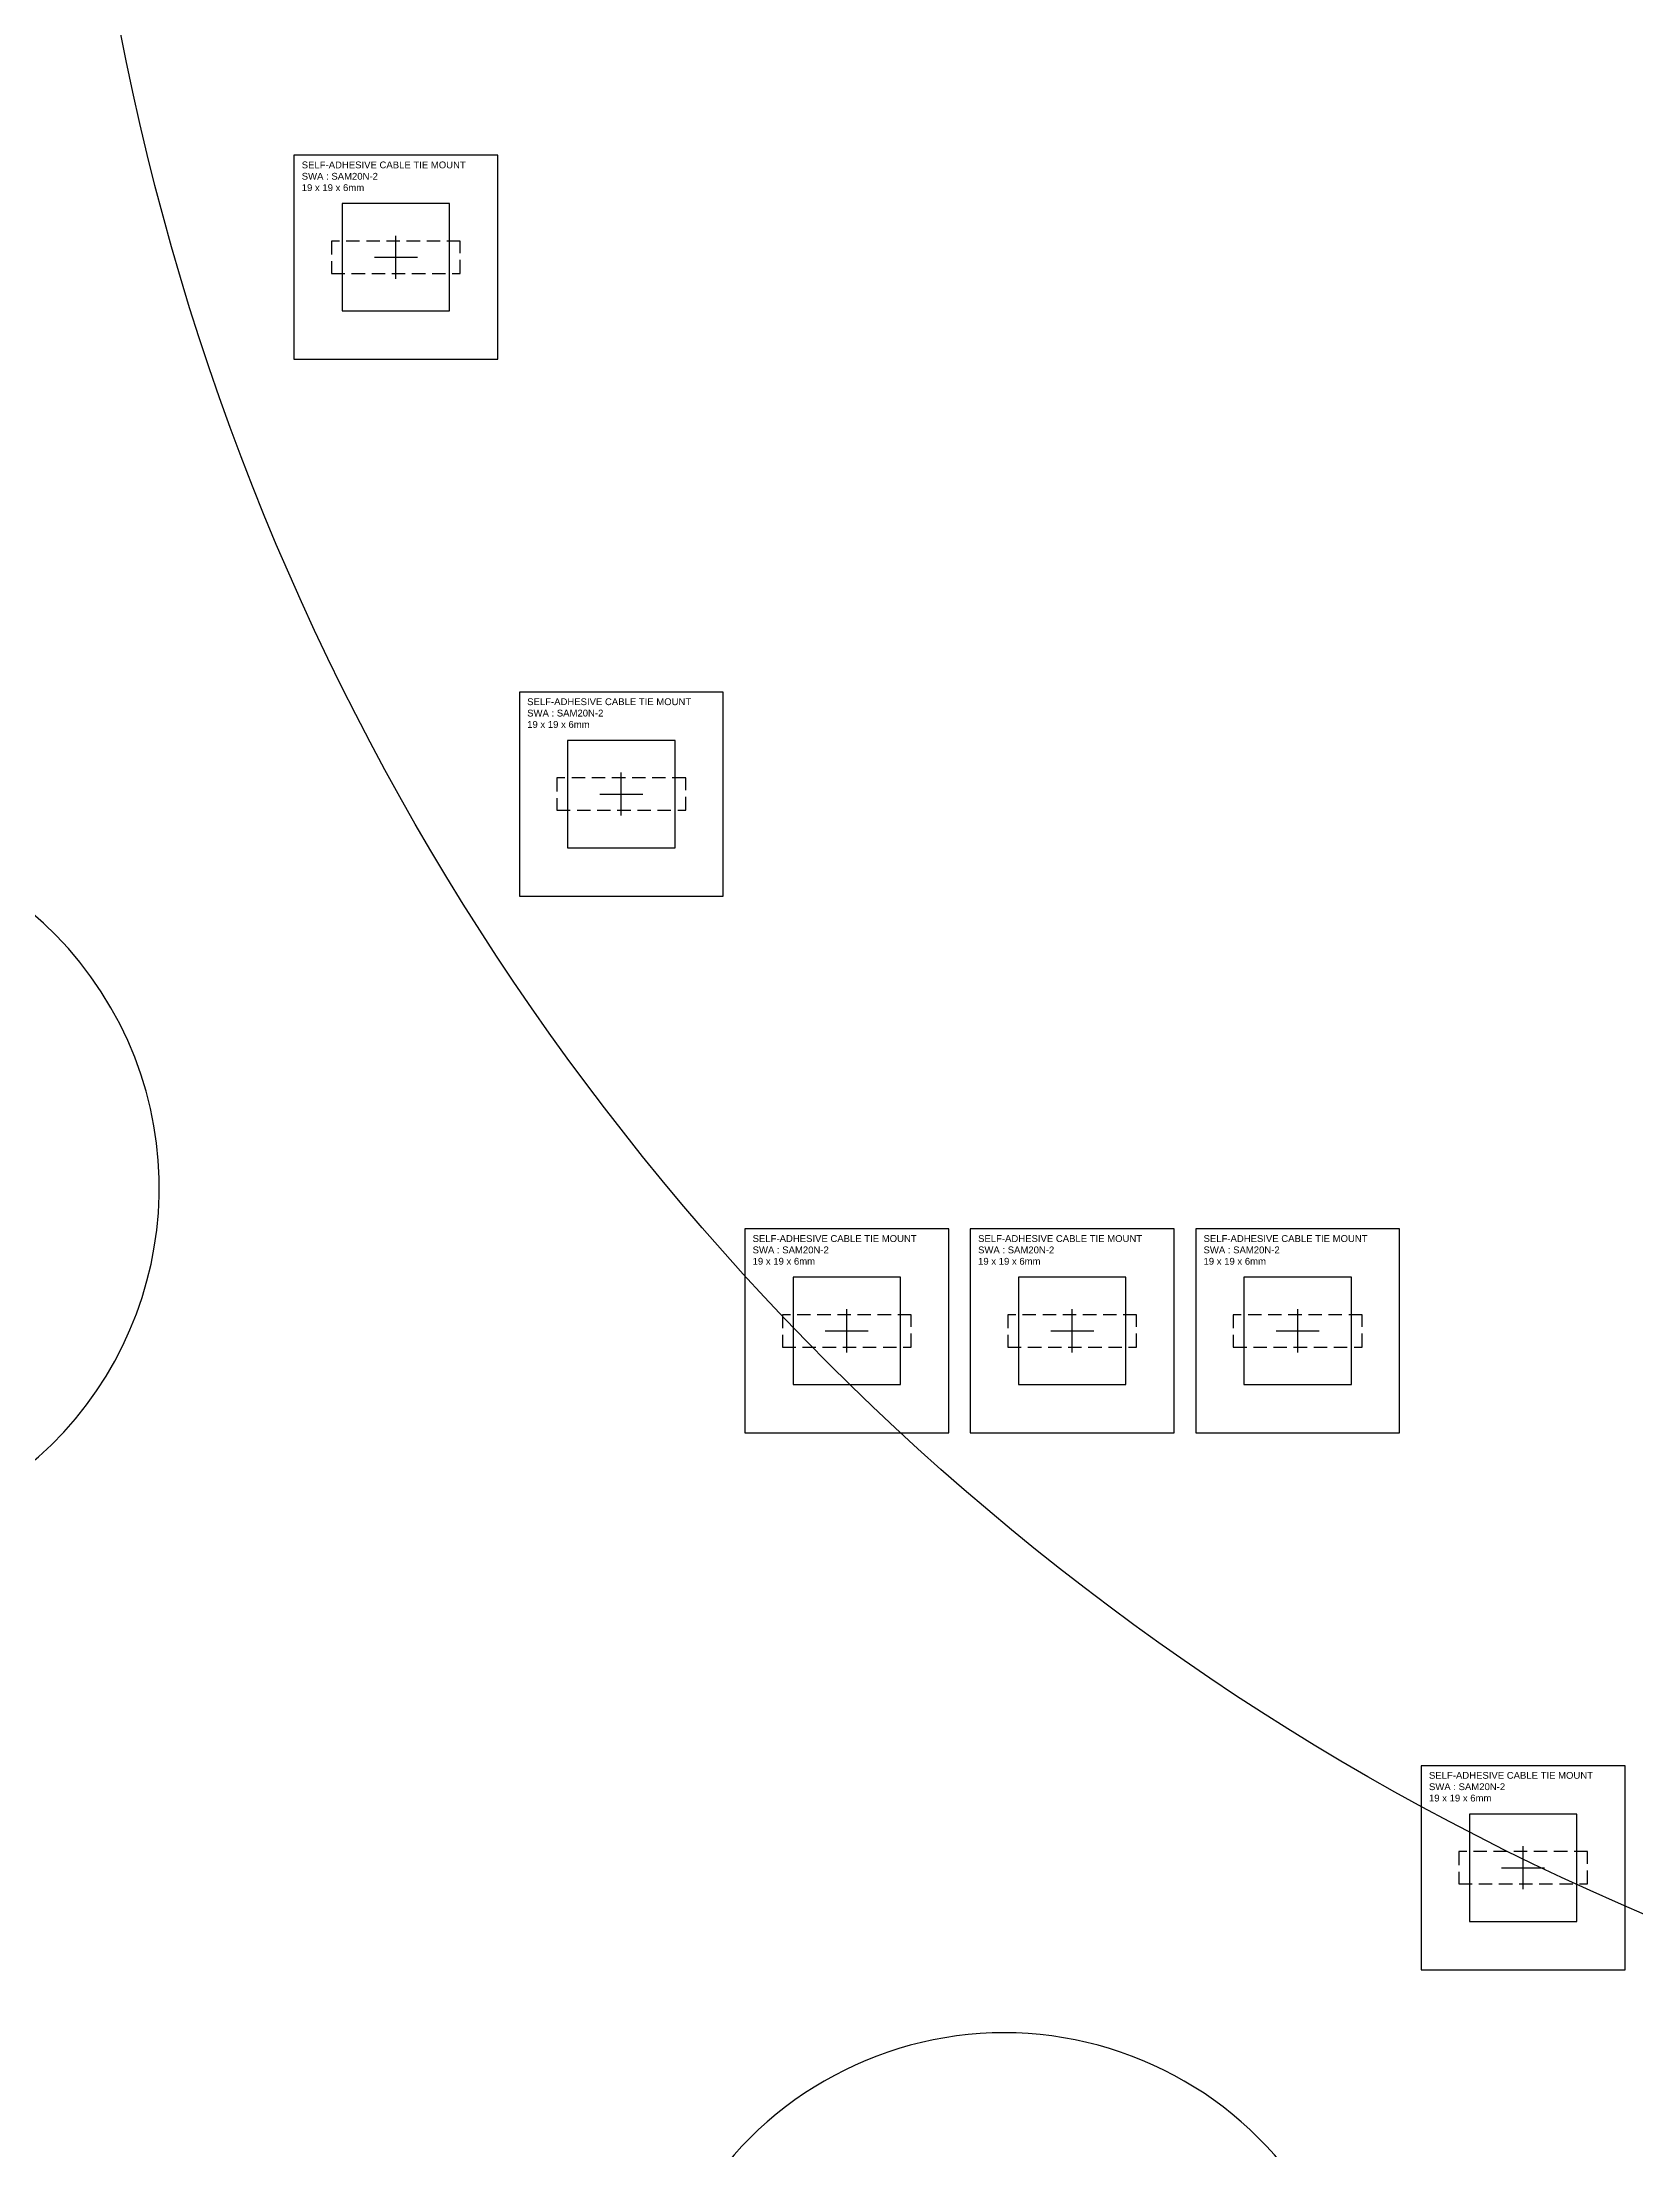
# Model space of a CAD drawing. Header units: millimetres. Extents: x 1440 to 4320, y -880 to 0.
# Drawn here: x 2637.1 to 2785.5, y -682.9 to -486.6 of the extents above; entities that cross this region are included whole.
import ezdxf

# ---------------------------------------------------------------- set-up
doc = ezdxf.new("R2010")
doc.units = ezdxf.units.MM
doc.header["$LTSCALE"] = 10
doc.header["$MEASUREMENT"] = 0
doc.linetypes.add('DASHED', pattern=[0.75, 0.5, -0.25])
for name, color, linetype in [('Component', 210, 'Continuous'), ('Outer Face', 253, 'Continuous'), ('vero Pins', 30, 'Continuous')]:
    doc.layers.add(name, color=color, linetype=linetype)
doc.styles.get("Standard").update_dxf_attribs({"font": 'arial.ttf'})

# ---------------------------------------------------------------- blocks, each defined once
blk = doc.blocks.new('*U135')
at = {"layer": 'Outer Face'}
blk.add_lwpolyline([(33.33, 33.54), (-33.33, 33.54, 1), (-33.33, -33.54), (33.33, -33.54, 1)], format="xyb", close=True, dxfattribs=at)
blk = doc.blocks.new('*U136')
at = {"layer": 'vero Pins', "color": 0, "linetype": 'ByBlock', "lineweight": -2, "transparency": 16777216}
for p, rotation in [((2585.55, -610), 29.99999999999996), ((2710, -734.45), 59.99999999999999)]:
    blk.add_blockref('*U135', p, dxfattribs=dict(at, rotation=rotation))

msp = doc.modelspace()

# ---------------------------------------------------------------- linework, layer by layer
at = {"layer": 'Component'}
for points in [[(2660.5, -497.17), (2660.5, -516.17), (2679.5, -516.17), (2679.5, -497.17)], [(2665, -501.67), (2665, -511.67), (2675, -511.67), (2675, -501.67)], [(2681.5, -547.17), (2681.5, -566.17), (2700.5, -566.17), (2700.5, -547.17)], [(2686, -551.67), (2686, -561.67), (2696, -561.67), (2696, -551.67)], [(2702.5, -597.17), (2702.5, -616.17), (2721.5, -616.17), (2721.5, -597.17)], [(2723.5, -597.17), (2723.5, -616.17), (2742.5, -616.17), (2742.5, -597.17)], [(2744.5, -597.17), (2744.5, -616.17), (2763.5, -616.17), (2763.5, -597.17)], [(2707, -601.67), (2707, -611.67), (2717, -611.67), (2717, -601.67)], [(2728, -601.67), (2728, -611.67), (2738, -611.67), (2738, -601.67)], [(2749, -601.67), (2749, -611.67), (2759, -611.67), (2759, -601.67)], [(2765.5, -647.17), (2765.5, -666.17), (2784.5, -666.17), (2784.5, -647.17)], [(2770, -651.67), (2770, -661.67), (2780, -661.67), (2780, -651.67)]]:
    msp.add_lwpolyline(points, close=True, dxfattribs=at)
at = {"layer": 'Component', "color": 252, "linetype": 'DASHED', "ltscale": 0.25}
for points in [[(2676, -505.17), (2664, -505.17), (2664, -508.17), (2676, -508.17)], [(2697, -555.17), (2685, -555.17), (2685, -558.17), (2697, -558.17)], [(2718, -605.17), (2706, -605.17), (2706, -608.17), (2718, -608.17)], [(2739, -605.17), (2727, -605.17), (2727, -608.17), (2739, -608.17)], [(2760, -605.17), (2748, -605.17), (2748, -608.17), (2760, -608.17)], [(2781, -655.17), (2769, -655.17), (2769, -658.17), (2781, -658.17)]]:
    msp.add_lwpolyline(points, close=True, dxfattribs=at)
at = {"layer": 'Component'}
for points in [[(2670, -508.67), (2670, -504.66)], [(2668, -506.67), (2672, -506.67)], [(2691, -558.67), (2691, -554.66)], [(2689, -556.67), (2693, -556.67)], [(2712, -608.67), (2712, -604.66)], [(2733, -608.67), (2733, -604.66)], [(2754, -608.67), (2754, -604.66)], [(2710, -606.67), (2714, -606.67)], [(2731, -606.67), (2735, -606.67)], [(2752, -606.67), (2756, -606.67)], [(2775, -658.67), (2775, -654.66)], [(2773, -656.67), (2777, -656.67)]]:
    msp.add_lwpolyline(points, dxfattribs=at)
at = {"layer": 'Outer Face'}
msp.add_circle((2880, -440), 240, dxfattribs=at)

# ---------------------------------------------------------------- block references
at = {"layer": 'vero Pins'}
msp.add_blockref('*U136', (0, 0), dxfattribs=at)

# ---------------------------------------------------------------- texts
at = {"layer": 'Component', "char_height": 0.635, "width": 17.0886, "attachment_point": 1}
for insert in [(2661.23, -497.75), (2682.23, -547.75), (2703.23, -597.75), (2724.23, -597.75), (2745.23, -597.75), (2766.23, -647.75)]:
    msp.add_mtext('SELF-ADHESIVE CABLE TIE MOUNT\\PSWA : SAM20N-2\\P19 x 19 x 6mm', dxfattribs=dict(at, insert=insert))

doc.saveas('drawing.dxf')
